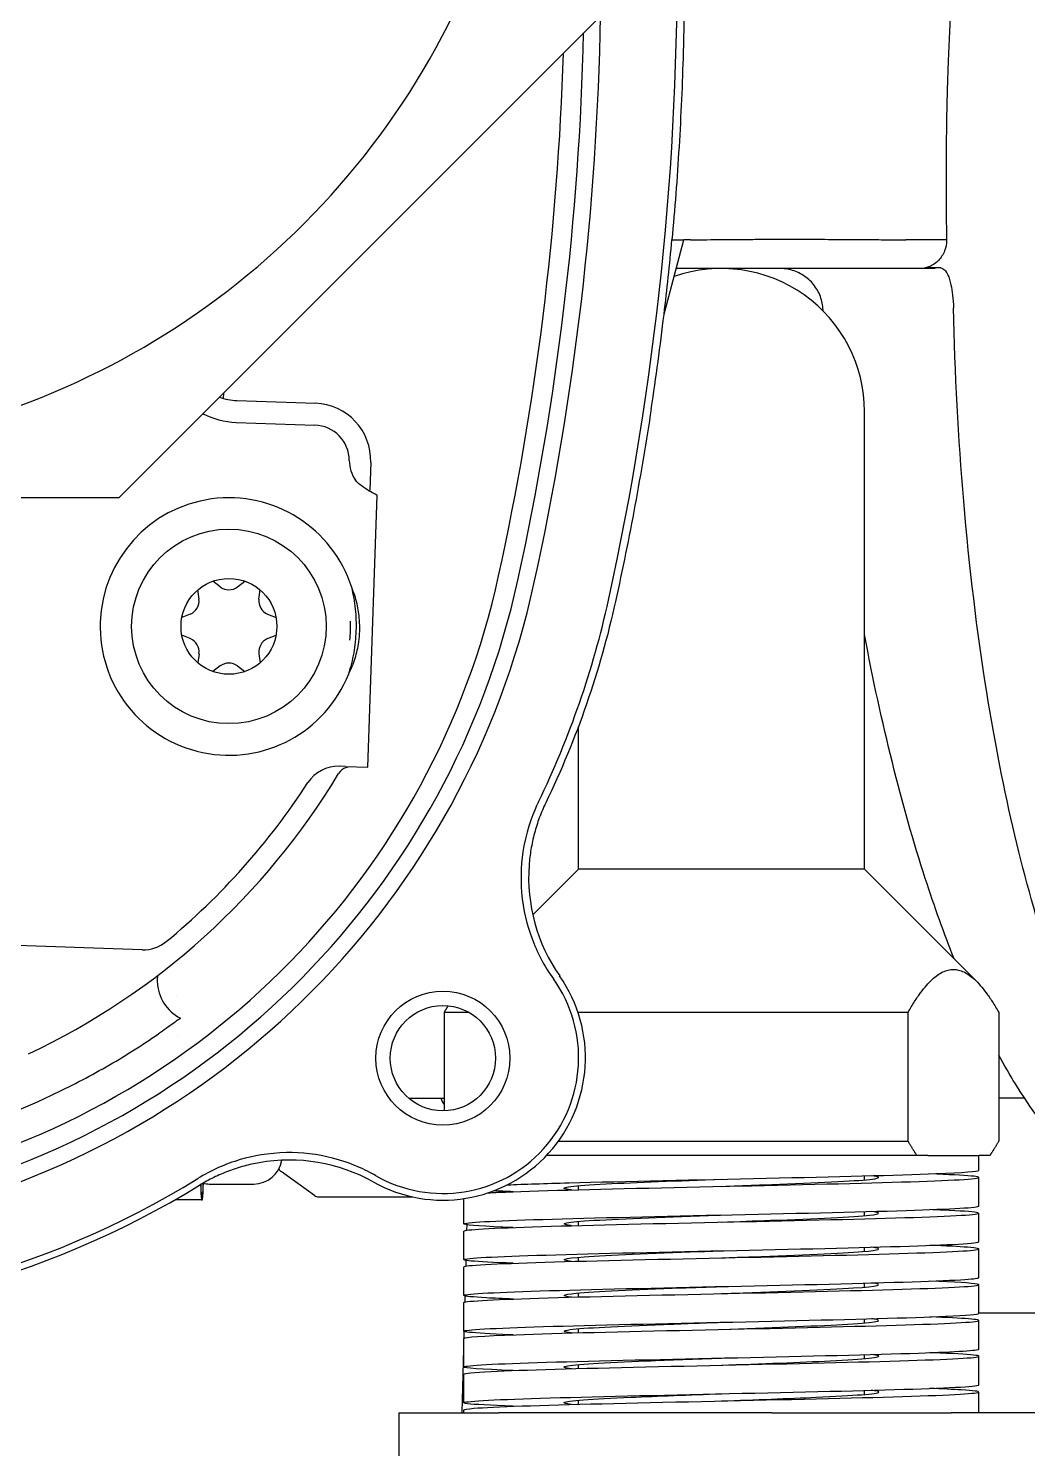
# Model space of a CAD drawing. Header units: millimetres. Extents: x 0 to 7722, y 0 to 5460.
# Drawn here: x 1747.76 to 1782.68, y 3471.73 to 3521.38 of the extents above; entities that cross this region are included whole.
import ezdxf

# ---------------------------------------------------------------- set-up
doc = ezdxf.new("R2010")
doc.units = ezdxf.units.MM
doc.header["$LTSCALE"] = 5
doc.layers.get('0').update_dxf_attribs({"linetype": 'CONTINUOUS'})

msp = doc.modelspace()

# ---------------------------------------------------------------- linework, layer by layer
for p, q in [((1750.931, 3504.983), (1780.931, 3534.983)), ((1769.979, 3511.388), (1770.674, 3513.983)), ((1770.252, 3513.983), (1770.674, 3513.983)), ((1770.896, 3513.983), (1770.674, 3513.983)), ((1779.852, 3513.983), (1778.423, 3513.983)), ((1778.423, 3513.983), (1778.423, 3513.983)), ((1771.197, 3512.983), (1770.406, 3512.983)), ((1777.47, 3512.983), (1771.197, 3512.983)), ((1779.451, 3512.983), (1777.47, 3512.983)), ((1779.649, 3513.003), (1779.093, 3513.003)), ((1769.976, 3511.376), (1769.979, 3511.388)), ((1754.579, 3508.631), (1754.572, 3508.445)), ((1755.048, 3508.37), (1757.796, 3508.274)), ((1776.982, 3491.983), (1776.982, 3507.983)), ((1755.021, 3507.607), (1757.772, 3507.511)), ((1759.725, 3506.206), (1759.691, 3505.238)), ((1735.172, 3504.983), (1750.931, 3504.983)), ((1759.623, 3495.549), (1759.955, 3505.046)), ((1754.468, 3501.859), (1754.213, 3502.054)), ((1755.076, 3501.859), (1755.331, 3502.054)), ((1753.726, 3501.43), (1753.684, 3501.749)), ((1755.818, 3501.43), (1755.86, 3501.749)), ((1753.422, 3500.903), (1753.125, 3500.78)), ((1756.122, 3500.903), (1756.419, 3500.78)), ((1753.422, 3500.047), (1753.125, 3500.17)), ((1756.122, 3500.047), (1756.419, 3500.17)), ((1753.726, 3499.52), (1753.684, 3499.201)), ((1755.818, 3499.52), (1755.86, 3499.201)), ((1754.468, 3499.091), (1754.213, 3498.896)), ((1755.076, 3499.091), (1755.331, 3498.896)), ((1766.982, 3491.983), (1766.982, 3496.966)), ((1758.843, 3495.576), (1758.627, 3495.584)), ((1758.843, 3495.576), (1759.623, 3495.549)), ((1766.982, 3491.983), (1765.389, 3490.39)), ((1776.982, 3491.983), (1766.982, 3491.983)), ((1776.982, 3491.983), (1780.894, 3488.071)), ((1751.742, 3489.17), (1741.019, 3489.544)), ((1752.939, 3487.552), (1752.939, 3487.552)), ((1762.291, 3486.983), (1762.291, 3483.542)), ((1763.156, 3486.983), (1762.291, 3486.983)), ((1778.504, 3486.983), (1766.972, 3486.983)), ((1778.504, 3482.483), (1778.504, 3486.983)), ((1781.673, 3486.983), (1781.673, 3482.483)), ((1752.976, 3486.13), (1752.976, 3486.13)), ((1761.054, 3483.983), (1762.291, 3483.983)), ((1782.575, 3483.983), (1781.673, 3483.983)), ((1766.288, 3482.483), (1778.504, 3482.483)), ((1756.638, 3481.99), (1756.638, 3481.99)), ((1778.813, 3481.983), (1765.874, 3481.983)), ((1779.199, 3481.983), (1778.813, 3481.983)), ((1779.199, 3481.983), (1780.982, 3481.983)), ((1781.364, 3481.983), (1780.982, 3481.983)), ((1780.982, 3481.463), (1780.982, 3481.983)), ((1754.085, 3480.983), (1755.637, 3480.983)), ((1757.762, 3480.58), (1756.596, 3481.416)), ((1776.982, 3481.128), (1776.982, 3481.268)), ((1780.982, 3480.213), (1780.982, 3481.213)), ((1753.817, 3480.533), (1753.843, 3480.533)), ((1757.908, 3480.533), (1761.19, 3480.533)), ((1762.982, 3479.588), (1762.982, 3480.473)), ((1766.982, 3480.783), (1766.982, 3480.924)), ((1753.817, 3480.433), (1752.892, 3480.433)), ((1753.817, 3480.433), (1753.843, 3480.433)), ((1776.982, 3479.878), (1776.982, 3480.018)), ((1780.982, 3478.963), (1780.982, 3479.963)), ((1763.091, 3479.369), (1763.095, 3479.556)), ((1766.982, 3479.533), (1766.982, 3479.674)), ((1762.982, 3478.338), (1762.982, 3479.338)), ((1776.982, 3478.628), (1776.982, 3478.768)), ((1780.982, 3477.713), (1780.982, 3478.713)), ((1762.982, 3477.088), (1762.982, 3478.088)), ((1763.058, 3478.114), (1763.063, 3478.311)), ((1766.982, 3478.283), (1766.982, 3478.424)), ((1776.982, 3477.378), (1776.982, 3477.518)), ((1763.025, 3476.858), (1763.03, 3477.067)), ((1766.982, 3477.033), (1766.982, 3477.174)), ((1780.982, 3476.463), (1780.982, 3477.463)), ((1762.982, 3475.838), (1762.982, 3476.838)), ((1780.982, 3476.483), (1786.738, 3476.483)), ((1776.982, 3476.128), (1776.982, 3476.268)), ((1780.982, 3475.213), (1780.982, 3476.213)), ((1762.982, 3474.588), (1762.982, 3475.588)), ((1762.992, 3475.597), (1762.998, 3475.826)), ((1766.982, 3475.783), (1766.982, 3475.924)), ((1762.923, 3472.983), (1762.982, 3475.221)), ((1776.982, 3474.878), (1776.982, 3475.018)), ((1766.982, 3474.533), (1766.982, 3474.674)), ((1780.982, 3473.963), (1780.982, 3474.963)), ((1762.982, 3473.338), (1762.982, 3474.338)), ((1776.982, 3473.628), (1776.982, 3473.768)), ((1780.982, 3472.983), (1780.982, 3473.713)), ((1762.982, 3472.983), (1762.982, 3473.088)), ((1766.982, 3473.283), (1766.982, 3473.424)), ((1760.71, 3472.983), (1764.206, 3472.983)), ((1760.71, 3472.983), (1760.71, 3454.983)), ((1773.743, 3472.983), (1764.206, 3472.983)), ((1773.743, 3472.983), (1780.016, 3472.983)), ((1806.778, 3472.983), (1780.016, 3472.983))]:
    msp.add_line(p, q)
for centre, radius in [((1754.772, 3500.475), 3.4), ((1754.772, 3500.475), 1.675), ((1762.25, 3485.382), 2.34), ((1762.25, 3485.382), 1.84)]:
    msp.add_circle(centre, radius)
for centre, radius, start, end in [((1737.931, 3533.983), 27.5, 265.9449, 24.9785), ((1667.065, 3523.55), 103.373, 347.62487, 0.51896), ((1667.065, 3523.55), 100.707, 347.62487, 359.00964), ((1667.065, 3523.55), 100.13, 347.62487, 358.66658), ((1667.065, 3523.55), 99.441, 347.62487, 358.24937), ((1667.065, 3523.55), 103.63, 353.26051, 354.70307), ((1771.982, 3507.983), 5, 0, 109.28), ((1755.117, 3510.355), 2.75, 242.7578, 268), ((1757.728, 3506.261), 1.25, 0.5218, 88), ((1760.228, 3506.284), 1.25, 180.5218, 214.099), ((1754.772, 3500.471), 4.5, 17.5718, 338.4282), ((1737.031, 3508.199), 29.077, 218.1467, 347.6249), ((1737.031, 3508.199), 28.5, 218.7717, 347.6249), ((1737.031, 3508.199), 27.811, 219.5115, 347.6249), ((1754.772, 3502.255), 0.5, 232.5, 307.5), ((1753.23, 3501.365), 0.5, 292.5, 7.5), ((1756.314, 3501.365), 0.5, 172.5, 247.5), ((1737.031, 3508.199), 31.743, 334.116, 347.6249), ((1754.772, 3500.475), 4.25, 353.4986, 2.5014), ((1753.23, 3499.585), 0.5, 352.5, 67.5), ((1756.314, 3499.585), 0.5, 112.5, 187.5), ((1754.772, 3498.695), 0.5, 52.5, 127.5), ((1758.583, 3494.334), 1.25, 88, 147.0631), ((1759.035, 3495.073), 0.5, 109.6845, 148.9874), ((1759.035, 3495.073), 0.5, 108.9864, 109.6845), ((1737.034, 3508.299), 25.17, 295.2346, 328.9874), ((1737.034, 3508.295), 24.426, 309.5298, 327.0631), ((1751.785, 3490.419), 1.25, 268, 309.5298), ((1762.25, 3485.396), 4.743, 240.245, 35.5166), ((1762.847, 3484.183), 0.7, 196.6015, 217.4849), ((1737.031, 3508.199), 31.743, 234.3543, 301.6457), ((1755.637, 3481.983), 1, 270, 350.3741), ((1756.742, 3481.619), 0.25, 206.1974, 234.3607), ((1754.085, 3481.983), 1, 257.1708, 270), ((1757.908, 3480.783), 0.25, 234.3607, 270)]:
    msp.add_arc(centre, radius, start, end)
for centre, major_axis, ratio, start_param, end_param in [((1791.053, 3513.983), (-0.682, 37.249), 0.300614, 0.672238, 1.565295), ((1776.515, 3743.114), (5.622, 229.131), 0.024963, 3.142205, 3.142662), ((1791.053, 3513.983), (-0.682, -37.249), 0.300614, 4.717891, 4.718359), ((1667.065, 3523.621), (0, 103.637), 1, 4.561904, 4.593963), ((1755.117, 3510.369), (-1.463, -1.364), 0.999924, 0.472851, 0.78536), ((1757.726, 3506.275), (1.463, 1.364), 0.999924, 5.497825, 7.068545), ((1771.248, 3491.701), (-5.043, -3.259), 0.99905, 5.636506, 6.320449), ((1753.772, 3488.12), (-0.986, -1.147), 0.992108, 5.459132, 6.51801), ((1762.25, 3485.399), (0, 4.98), 1, 2.630655, 5.323396), ((1737.031, 3508.221), (0, 31.996), 1, 2.522183, 3.691242), ((1756.88, 3475.823), (-6, 0), 0.999657, 4.201305, 4.887749), ((1753.817, 3482.333), (0, -1.9), 0.026177, 5.519886, 6.283185), ((1753.817, 3482.333), (0, -1.8), 0.026177, 5.577886, 6.283185), ((1753.843, 3482.333), (0, -1.8), 0.026177, 0, 0.74135), ((1753.843, 3482.333), (0, -1.9), 0.026177, 0, 0.796576)]:
    msp.add_ellipse(centre, major_axis=major_axis, ratio=ratio, start_param=start_param, end_param=end_param)
for points, knots in [([(1770.681, 3524.733), (1770.698, 3523.339), (1770.686, 3521.944), (1770.616, 3519.445), (1770.567, 3518.341), (1770.467, 3516.69), (1770.43, 3516.144), (1770.347, 3515.059), (1770.302, 3514.521), (1770.252, 3513.983)], [-1.076313, -1.076313, -1.076313, -1.076313, -0.658007, -0.658007, -0.326426, -0.326426, -0.161997, -0.161997, 0, 0, 0, 0]), ([(1770.899, 3513.983), (1771.276, 3513.99), (1771.659, 3513.995), (1772.048, 3513.998), (1772.242, 3514), (1772.437, 3514.001), (1772.634, 3514.002), (1772.831, 3514.003), (1773.029, 3514.004), (1773.225, 3514.005), (1773.617, 3514.006), (1774, 3514.007), (1774.377, 3514.007), (1774.753, 3514.007), (1775.123, 3514.006), (1775.47, 3514.005), (1775.817, 3514.004), (1776.145, 3514.002), (1776.452, 3514.001), (1776.606, 3514), (1776.755, 3513.999), (1776.895, 3513.998), (1777.036, 3513.997), (1777.168, 3513.996), (1777.294, 3513.995), (1777.545, 3513.992), (1777.769, 3513.99), (1777.959, 3513.988), (1778.149, 3513.986), (1778.304, 3513.984), (1778.423, 3513.983)], [0, 0, 0, 0, 0.125, 0.125, 0.125, 0.1875, 0.1875, 0.1875, 0.25, 0.25, 0.25, 0.375, 0.375, 0.375, 0.5, 0.5, 0.5, 0.625, 0.625, 0.625, 0.6875, 0.6875, 0.6875, 0.75, 0.75, 0.75, 0.875, 0.875, 0.875, 1, 1, 1, 1]), ([(1779.852, 3513.966), (1779.85, 3513.845), (1779.826, 3513.718), (1779.731, 3513.477), (1779.658, 3513.365), (1779.49, 3513.187), (1779.383, 3513.11), (1779.21, 3513.035), (1779.152, 3513.016), (1779.093, 3513.003)], [0.1524225, 0.1524225, 0.1524225, 0.1524225, 0.1883531, 0.1883531, 0.2260237, 0.2260237, 0.2636943, 0.2636943, 0.2817652, 0.2817652, 0.2817652, 0.2817652]), ([(1775.53, 3511.591), (1775.518, 3511.752), (1775.48, 3511.914), (1775.355, 3512.21), (1775.269, 3512.349), (1775.06, 3512.589), (1774.934, 3512.693), (1774.66, 3512.855), (1774.508, 3512.915), (1774.275, 3512.966), (1774.196, 3512.976), (1774.098, 3512.982), (1774.078, 3512.983), (1774.05, 3512.983), (1774.043, 3512.983), (1774.035, 3512.983), (1774.035, 3512.983), (1774.034, 3512.983), (1774.034, 3512.983), (1774.034, 3512.983), (1774.034, 3512.983), (1774.034, 3512.983)], [0, 0, 0, 0, 0.0485781, 0.0485781, 0.096345, 0.096345, 0.1441413, 0.1441413, 0.1919372, 0.1919372, 0.2156039, 0.2156039, 0.2215803, 0.2215803, 0.2238211, 0.2238211, 0.2239261, 0.2239261, 0.2239636, 0.2239636, 0.2239823, 0.2239823, 0.2239823, 0.2239823]), ([(1779.649, 3513.003), (1779.671, 3513.003), (1779.692, 3512.998), (1779.76, 3512.966), (1779.806, 3512.92), (1779.865, 3512.823), (1779.88, 3512.794), (1779.905, 3512.738), (1779.915, 3512.715), (1779.935, 3512.663), (1779.945, 3512.634), (1779.973, 3512.545), (1779.989, 3512.481), (1780.028, 3512.303), (1780.048, 3512.182), (1780.079, 3511.912), (1780.089, 3511.762), (1780.092, 3511.609)], [0.0000028, 0.0000028, 0.0000028, 0.0000028, 0.0213975, 0.0213975, 0.068817, 0.068817, 0.086698, 0.086698, 0.0987193, 0.0987193, 0.1117666, 0.1117666, 0.1371528, 0.1371528, 0.1779059, 0.1779059, 0.2236614, 0.2236614, 0.2236614, 0.2236614]), ([(1793.333, 3481.733), (1792.769, 3481.152), (1792.19, 3480.734), (1791.165, 3480.295), (1790.722, 3480.202), (1789.833, 3480.205), (1789.387, 3480.303), (1788.266, 3480.794), (1787.598, 3481.316), (1785.666, 3483.52), (1784.478, 3485.825), (1782.567, 3491.491), (1781.819, 3494.654), (1780.914, 3500.305), (1780.644, 3502.541), (1780.26, 3507.057), (1780.141, 3509.318), (1780.092, 3511.609)], [4.061178, 4.061178, 4.061178, 4.061178, 4.650984, 4.650984, 5.092557, 5.092557, 5.537972, 5.537972, 6.22186, 6.22186, 7.578754, 7.578754, 8.775327, 8.775327, 9.496493, 9.496493, 10.183389, 10.183389, 10.183389, 10.183389]), ([(1769.53, 3508.084), (1769.359, 3506.954), (1769.169, 3505.827), (1768.752, 3503.579), (1768.524, 3502.459), (1768.279, 3501.343)], [-0.68603, -0.68603, -0.68603, -0.68603, -0.3430141, -0.3430141, 0, 0, 0, 0]), ([(1759.955, 3505.046), (1759.955, 3505.051), (1759.927, 3505.068), (1759.877, 3505.095), (1759.827, 3505.123), (1759.756, 3505.16), (1759.676, 3505.207), (1759.596, 3505.254), (1759.508, 3505.31), (1759.425, 3505.373), (1759.341, 3505.436), (1759.261, 3505.507), (1759.193, 3505.583)], [-1, -1, -1, -1, -0.75, -0.75, -0.75, -0.5, -0.5, -0.5, -0.25, -0.25, -0.25, 0, 0, 0, 0]), ([(1758.957, 3498.817), (1759.037, 3499.055), (1759.1, 3499.302), (1759.144, 3499.553), (1759.187, 3499.804), (1759.213, 3500.06), (1759.222, 3500.316), (1759.23, 3500.572), (1759.223, 3500.828), (1759.197, 3501.082), (1759.171, 3501.335), (1759.126, 3501.586), (1759.062, 3501.83)], [-1, -1, -1, -1, -0.75, -0.75, -0.75, -0.5, -0.5, -0.5, -0.25, -0.25, -0.25, 0, 0, 0, 0]), ([(1758.957, 3498.817), (1759.046, 3498.992), (1759.122, 3499.175), (1759.24, 3499.55), (1759.281, 3499.738), (1759.325, 3500.056), (1759.336, 3500.184), (1759.345, 3500.44), (1759.343, 3500.568), (1759.321, 3500.888), (1759.293, 3501.078), (1759.202, 3501.46), (1759.139, 3501.648), (1759.062, 3501.83)], [-0.3127509, -0.3127509, -0.3127509, -0.3127509, -0.2535479, -0.2535479, -0.1950636, -0.1950636, -0.1563755, -0.1563755, -0.1176873, -0.1176873, -0.0592031, -0.0592031, 0, 0, 0, 0]), ([(1768.279, 3501.343), (1768.011, 3500.128), (1767.673, 3498.929), (1766.859, 3496.577), (1766.384, 3495.426), (1765.842, 3494.306)], [-0.7467995, -0.7467995, -0.7467995, -0.7467995, -0.3733947, -0.3733947, 0, 0, 0, 0]), ([(1780.116, 3488.849), (1779.763, 3489.734), (1779.426, 3490.674), (1778.286, 3494.194), (1777.564, 3497.1), (1776.982, 3500.19)], [2.39091, 2.39091, 2.39091, 2.39091, 2.78704, 2.78704, 3.803004, 3.803004, 3.803004, 3.803004]), ([(1758.872, 3495.546), (1758.895, 3495.554), (1758.913, 3495.561), (1758.931, 3495.569), (1758.936, 3495.571), (1758.94, 3495.573)], [-0.01486304, -0.01486304, -0.01486304, -0.01486304, -0.00779153, -0.00779153, -0.00446582, -0.00446582, -0.00446582, -0.00446582]), ([(1765.59, 3494.341), (1765.424, 3493.999), (1765.209, 3493.48), (1764.982, 3492.263), (1764.955, 3491.719), (1765.053, 3490.551), (1765.194, 3490.02), (1765.54, 3489.077), (1765.796, 3488.593), (1766.111, 3488.152)], [0, 0, 0, 0, 0.1140069, 0.1140069, 0.2036679, 0.2036679, 0.3074058, 0.3074058, 0.4302467, 0.4302467, 0.4302467, 0.4302467]), ([(1765.842, 3494.306), (1765.76, 3494.134), (1765.685, 3493.959), (1765.554, 3493.606), (1765.498, 3493.428), (1765.399, 3493.06), (1765.358, 3492.869), (1765.296, 3492.498), (1765.275, 3492.317), (1765.261, 3492.136)], [0, 0, 0, 0, 0.0571431, 0.0571431, 0.1130471, 0.1130471, 0.1715396, 0.1715396, 0.2261003, 0.2261003, 0.2261003, 0.2261003]), ([(1720.26, 3487.347), (1720.824, 3486.9), (1721.406, 3486.475), (1722, 3486.077), (1722.593, 3485.678), (1723.2, 3485.305), (1723.82, 3484.957), (1725.06, 3484.261), (1726.352, 3483.663), (1727.697, 3483.167), (1728.369, 3482.919), (1729.057, 3482.696), (1729.749, 3482.502), (1730.442, 3482.308), (1731.141, 3482.141), (1731.846, 3482.003), (1732.552, 3481.865), (1733.266, 3481.754), (1733.979, 3481.673), (1734.692, 3481.591), (1735.404, 3481.539), (1736.115, 3481.515), (1737.538, 3481.466), (1738.958, 3481.529), (1740.376, 3481.705), (1741.086, 3481.794), (1741.797, 3481.911), (1742.501, 3482.056), (1743.205, 3482.202), (1743.9, 3482.375), (1744.584, 3482.574), (1745.953, 3482.972), (1747.282, 3483.476), (1748.572, 3484.085), (1749.217, 3484.389), (1749.852, 3484.72), (1750.477, 3485.079), (1751.101, 3485.437), (1751.712, 3485.821), (1752.306, 3486.228)], [0, 0, 0, 0, 0.0625, 0.0625, 0.0625, 0.125, 0.125, 0.125, 0.25, 0.25, 0.25, 0.3125, 0.3125, 0.3125, 0.375, 0.375, 0.375, 0.4375, 0.4375, 0.4375, 0.5, 0.5, 0.5, 0.625, 0.625, 0.625, 0.6875, 0.6875, 0.6875, 0.75, 0.75, 0.75, 0.875, 0.875, 0.875, 0.9375, 0.9375, 0.9375, 1, 1, 1, 1]), ([(1753.05, 3486.756), (1753.037, 3486.747), (1753.01, 3486.727), (1752.926, 3486.666), (1752.873, 3486.627), (1752.741, 3486.532), (1752.664, 3486.477), (1752.493, 3486.357), (1752.4, 3486.292), (1752.306, 3486.228)], [-0.1320529, -0.1320529, -0.1320529, -0.1320529, -0.0975526, -0.0975526, -0.0660517, -0.0660517, -0.0339573, -0.0339573, 0, 0, 0, 0]), ([(1753.05, 3486.756), (1753.054, 3486.76), (1753.059, 3486.763), (1753.068, 3486.77), (1753.073, 3486.774), (1753.078, 3486.777)], [-0.02567344, -0.02567344, -0.02567344, -0.02567344, -0.01283685, -0.01283685, -0.00000139, -0.00000139, -0.00000139, -0.00000139]), ([(1788.302, 3479.983), (1787.196, 3479.984), (1786.117, 3480.411), (1784.103, 3481.898), (1783.144, 3483.045), (1782.058, 3484.804), (1781.864, 3485.139), (1781.673, 3485.49)], [0.000615, 0.000615, 0.000615, 0.000615, 0.771628, 0.771628, 1.645416, 1.645416, 1.838924, 1.838924, 1.838924, 1.838924]), ([(1759.896, 3481.278), (1759.566, 3481.466), (1759.063, 3481.716), (1757.864, 3482.024), (1757.322, 3482.088), (1756.15, 3482.069), (1755.611, 3481.964), (1754.647, 3481.683), (1754.147, 3481.46), (1753.685, 3481.175)], [0, 0, 0, 0, 0.1140069, 0.1140069, 0.2036679, 0.2036679, 0.3074058, 0.3074058, 0.4302467, 0.4302467, 0.4302467, 0.4302467]), ([(1755.833, 3481.729), (1755.656, 3481.698), (1755.48, 3481.658), (1755.119, 3481.56), (1754.935, 3481.501), (1754.581, 3481.367), (1754.41, 3481.293), (1754.073, 3481.128), (1753.907, 3481.037), (1753.745, 3480.937)], [0, 0, 0, 0, 0.0541148, 0.0541148, 0.1121034, 0.1121034, 0.1677759, 0.1677759, 0.2247036, 0.2247036, 0.2247036, 0.2247036]), ([(1764.507, 3480.955), (1765.086, 3480.978), (1765.814, 3481.002), (1766.657, 3481.025), (1768.612, 3481.078), (1771.164, 3481.132), (1773.552, 3481.185), (1775.94, 3481.239), (1778.132, 3481.293), (1779.475, 3481.346), (1780.451, 3481.385), (1780.969, 3481.424), (1780.976, 3481.463)], [59.013924, 59.013924, 59.013924, 59.013924, 59.3626, 59.3626, 59.3626, 60.171026, 60.171026, 60.171026, 60.979453, 60.979453, 60.979453, 61.566489, 61.566489, 61.566489, 61.566489]), ([(1763.83, 3480.675), (1764.007, 3480.684), (1764.211, 3480.694), (1764.441, 3480.703), (1765.765, 3480.757), (1767.944, 3480.81), (1770.327, 3480.864), (1772.711, 3480.917), (1775.268, 3480.971), (1777.237, 3481.025), (1779.206, 3481.078), (1780.56, 3481.132), (1780.895, 3481.185), (1781.214, 3481.236), (1780.611, 3481.287), (1779.263, 3481.338)], [52.578459, 52.578459, 52.578459, 52.578459, 52.719199, 52.719199, 52.719199, 53.527625, 53.527625, 53.527625, 54.336052, 54.336052, 54.336052, 55.144478, 55.144478, 55.144478, 55.911623, 55.911623, 55.911623, 55.911623]), ([(1766.742, 3480.777), (1766.663, 3480.786), (1766.601, 3480.796), (1766.558, 3480.805), (1766.28, 3480.866), (1766.809, 3480.926), (1767.949, 3480.987), (1768.975, 3481.041), (1770.475, 3481.096), (1771.982, 3481.151)], [58.117336, 58.117336, 58.117336, 58.117336, 58.258146, 58.258146, 58.258146, 59.172492, 59.172492, 59.172492, 59.995693, 59.995693, 59.995693, 59.995693]), ([(1771.982, 3480.901), (1772.776, 3480.929), (1773.571, 3480.958), (1774.292, 3480.987), (1775.813, 3481.047), (1776.975, 3481.108), (1777.346, 3481.169), (1777.561, 3481.204), (1777.507, 3481.239), (1777.215, 3481.274)], [53.712508, 53.712508, 53.712508, 53.712508, 54.145944, 54.145944, 54.145944, 55.06029, 55.06029, 55.06029, 55.590865, 55.590865, 55.590865, 55.590865]), ([(1764.707, 3479.463), (1763.701, 3479.501), (1763.09, 3479.539), (1762.996, 3479.577), (1762.862, 3479.631), (1763.759, 3479.684), (1765.418, 3479.738), (1767.077, 3479.792), (1769.477, 3479.845), (1771.902, 3479.899), (1774.327, 3479.952), (1776.745, 3480.006), (1778.435, 3480.06), (1780.048, 3480.111), (1780.978, 3480.162), (1780.982, 3480.213)], [51.513393, 51.513393, 51.513393, 51.513393, 52.086762, 52.086762, 52.086762, 52.895189, 52.895189, 52.895189, 53.703615, 53.703615, 53.703615, 54.512042, 54.512042, 54.512042, 55.283304, 55.283304, 55.283304, 55.283304]), ([(1762.992, 3479.338), (1762.991, 3479.364), (1763.217, 3479.39), (1763.669, 3479.416), (1764.598, 3479.47), (1766.473, 3479.524), (1768.735, 3479.577), (1770.997, 3479.631), (1773.615, 3479.684), (1775.81, 3479.738), (1778.005, 3479.792), (1779.746, 3479.845), (1780.516, 3479.899), (1781.286, 3479.952), (1781.074, 3480.006), (1779.942, 3480.06), (1779.742, 3480.069), (1779.514, 3480.079), (1779.261, 3480.088)], [45.858526, 45.858526, 45.858526, 45.858526, 46.251788, 46.251788, 46.251788, 47.060214, 47.060214, 47.060214, 47.868641, 47.868641, 47.868641, 48.677067, 48.677067, 48.677067, 49.485493, 49.485493, 49.485493, 49.628437, 49.628437, 49.628437, 49.628437]), ([(1771.983, 3479.651), (1772.562, 3479.672), (1773.141, 3479.693), (1773.692, 3479.714), (1775.285, 3479.774), (1776.607, 3479.835), (1777.167, 3479.895), (1777.563, 3479.938), (1777.57, 3479.981), (1777.217, 3480.024)], [47.429322, 47.429322, 47.429322, 47.429322, 47.745524, 47.745524, 47.745524, 48.65987, 48.65987, 48.65987, 49.30768, 49.30768, 49.30768, 49.30768]), ([(1766.74, 3479.527), (1766.727, 3479.528), (1766.714, 3479.53), (1766.702, 3479.532), (1766.233, 3479.592), (1766.551, 3479.653), (1767.539, 3479.714), (1768.527, 3479.774), (1770.163, 3479.835), (1771.838, 3479.895), (1771.886, 3479.897), (1771.934, 3479.899), (1771.982, 3479.901)], [51.83415, 51.83415, 51.83415, 51.83415, 51.857726, 51.857726, 51.857726, 52.772072, 52.772072, 52.772072, 53.686418, 53.686418, 53.686418, 53.712508, 53.712508, 53.712508, 53.712508]), ([(1764.709, 3478.213), (1764.022, 3478.239), (1763.515, 3478.265), (1763.238, 3478.291), (1762.664, 3478.344), (1763.094, 3478.398), (1764.401, 3478.451), (1765.708, 3478.505), (1767.874, 3478.559), (1770.255, 3478.612), (1772.635, 3478.666), (1775.196, 3478.719), (1777.177, 3478.773), (1779.157, 3478.827), (1780.529, 3478.88), (1780.885, 3478.934), (1780.949, 3478.944), (1780.98, 3478.953), (1780.979, 3478.963)], [45.230208, 45.230208, 45.230208, 45.230208, 45.619351, 45.619351, 45.619351, 46.427778, 46.427778, 46.427778, 47.236204, 47.236204, 47.236204, 48.044631, 48.044631, 48.044631, 48.853057, 48.853057, 48.853057, 49.000119, 49.000119, 49.000119, 49.000119]), ([(1762.988, 3478.088), (1762.985, 3478.102), (1763.048, 3478.116), (1763.178, 3478.13), (1763.681, 3478.183), (1765.189, 3478.237), (1767.252, 3478.291), (1769.316, 3478.344), (1771.906, 3478.398), (1774.253, 3478.451), (1776.6, 3478.505), (1778.67, 3478.559), (1779.849, 3478.612), (1781.027, 3478.666), (1781.296, 3478.719), (1780.577, 3478.773), (1780.286, 3478.795), (1779.834, 3478.816), (1779.256, 3478.838)], [39.575341, 39.575341, 39.575341, 39.575341, 39.784377, 39.784377, 39.784377, 40.592803, 40.592803, 40.592803, 41.40123, 41.40123, 41.40123, 42.209656, 42.209656, 42.209656, 43.018082, 43.018082, 43.018082, 43.345252, 43.345252, 43.345252, 43.345252]), ([(1766.741, 3478.277), (1766.293, 3478.331), (1766.452, 3478.386), (1767.19, 3478.44), (1768.013, 3478.501), (1769.537, 3478.561), (1771.196, 3478.622), (1771.456, 3478.632), (1771.719, 3478.641), (1771.981, 3478.651)], [45.550965, 45.550965, 45.550965, 45.550965, 46.371652, 46.371652, 46.371652, 47.285998, 47.285998, 47.285998, 47.429322, 47.429322, 47.429322, 47.429322]), ([(1771.983, 3478.401), (1772.347, 3478.414), (1772.711, 3478.427), (1773.069, 3478.44), (1774.712, 3478.501), (1776.176, 3478.561), (1776.916, 3478.622), (1777.536, 3478.673), (1777.637, 3478.724), (1777.221, 3478.774)], [41.146137, 41.146137, 41.146137, 41.146137, 41.345104, 41.345104, 41.345104, 42.25945, 42.25945, 42.25945, 43.024495, 43.024495, 43.024495, 43.024495]), ([(1764.705, 3476.963), (1764.342, 3476.977), (1764.029, 3476.99), (1763.777, 3477.004), (1762.78, 3477.057), (1762.73, 3477.111), (1763.641, 3477.165), (1764.552, 3477.218), (1766.411, 3477.272), (1768.666, 3477.326), (1770.921, 3477.379), (1773.539, 3477.433), (1775.743, 3477.486), (1777.946, 3477.54), (1779.704, 3477.594), (1780.493, 3477.647), (1780.816, 3477.669), (1780.975, 3477.691), (1780.973, 3477.713)], [38.947022, 38.947022, 38.947022, 38.947022, 39.15194, 39.15194, 39.15194, 39.960367, 39.960367, 39.960367, 40.768793, 40.768793, 40.768793, 41.577219, 41.577219, 41.577219, 42.385646, 42.385646, 42.385646, 42.716933, 42.716933, 42.716933, 42.716933]), ([(1762.982, 3476.838), (1762.982, 3476.84), (1762.983, 3476.841), (1762.985, 3476.843), (1763.045, 3476.897), (1764.135, 3476.95), (1765.93, 3477.004), (1767.725, 3477.057), (1770.2, 3477.111), (1772.619, 3477.165), (1775.038, 3477.218), (1777.368, 3477.272), (1778.915, 3477.326), (1780.461, 3477.379), (1781.203, 3477.433), (1780.92, 3477.486), (1780.742, 3477.52), (1780.154, 3477.554), (1779.256, 3477.588)], [33.292155, 33.292155, 33.292155, 33.292155, 33.316966, 33.316966, 33.316966, 34.125392, 34.125392, 34.125392, 34.933818, 34.933818, 34.933818, 35.742245, 35.742245, 35.742245, 36.550671, 36.550671, 36.550671, 37.062067, 37.062067, 37.062067, 37.062067]), ([(1771.982, 3477.151), (1772.132, 3477.156), (1772.282, 3477.161), (1772.431, 3477.167), (1774.102, 3477.228), (1775.687, 3477.288), (1776.598, 3477.349), (1777.478, 3477.407), (1777.71, 3477.466), (1777.224, 3477.524)], [34.862952, 34.862952, 34.862952, 34.862952, 34.944684, 34.944684, 34.944684, 35.85903, 35.85903, 35.85903, 36.741309, 36.741309, 36.741309, 36.741309]), ([(1766.745, 3477.027), (1766.362, 3477.074), (1766.41, 3477.12), (1766.907, 3477.167), (1767.554, 3477.228), (1768.945, 3477.288), (1770.565, 3477.349), (1771.027, 3477.366), (1771.504, 3477.383), (1771.981, 3477.401)], [39.26778, 39.26778, 39.26778, 39.26778, 39.971232, 39.971232, 39.971232, 40.885578, 40.885578, 40.885578, 41.146137, 41.146137, 41.146137, 41.146137]), ([(1764.701, 3475.713), (1764.664, 3475.714), (1764.628, 3475.716), (1764.593, 3475.717), (1763.208, 3475.771), (1762.679, 3475.824), (1763.163, 3475.878), (1763.647, 3475.932), (1765.136, 3475.985), (1767.189, 3476.039), (1769.242, 3476.092), (1771.829, 3476.146), (1774.181, 3476.2), (1776.533, 3476.253), (1778.617, 3476.307), (1779.812, 3476.361), (1780.575, 3476.395), (1780.969, 3476.429), (1780.974, 3476.463)], [32.663837, 32.663837, 32.663837, 32.663837, 32.684529, 32.684529, 32.684529, 33.492956, 33.492956, 33.492956, 34.301382, 34.301382, 34.301382, 35.109808, 35.109808, 35.109808, 35.918235, 35.918235, 35.918235, 36.433748, 36.433748, 36.433748, 36.433748]), ([(1762.986, 3475.588), (1762.994, 3475.631), (1763.635, 3475.674), (1764.812, 3475.717), (1766.278, 3475.771), (1768.554, 3475.824), (1770.964, 3475.878), (1773.374, 3475.932), (1775.883, 3475.985), (1777.746, 3476.039), (1779.609, 3476.092), (1780.798, 3476.146), (1780.962, 3476.2), (1781.102, 3476.246), (1780.48, 3476.292), (1779.261, 3476.338)], [27.00897, 27.00897, 27.00897, 27.00897, 27.657981, 27.657981, 27.657981, 28.466407, 28.466407, 28.466407, 29.274834, 29.274834, 29.274834, 30.08326, 30.08326, 30.08326, 30.778881, 30.778881, 30.778881, 30.778881]), ([(1766.748, 3475.777), (1766.427, 3475.816), (1766.398, 3475.855), (1766.694, 3475.894), (1767.155, 3475.954), (1768.395, 3476.015), (1769.953, 3476.075), (1770.597, 3476.101), (1771.289, 3476.126), (1771.981, 3476.151)], [32.984594, 32.984594, 32.984594, 32.984594, 33.570812, 33.570812, 33.570812, 34.485158, 34.485158, 34.485158, 34.862952, 34.862952, 34.862952, 34.862952]), ([(1771.982, 3475.901), (1773.592, 3475.959), (1775.189, 3476.017), (1776.217, 3476.075), (1777.286, 3476.136), (1777.716, 3476.197), (1777.346, 3476.257), (1777.312, 3476.263), (1777.271, 3476.269), (1777.223, 3476.274)], [28.579767, 28.579767, 28.579767, 28.579767, 29.45861, 29.45861, 29.45861, 30.372955, 30.372955, 30.372955, 30.458124, 30.458124, 30.458124, 30.458124]), ([(1764.705, 3474.463), (1763.575, 3474.506), (1762.951, 3474.549), (1762.983, 3474.591), (1763.023, 3474.645), (1764.093, 3474.699), (1765.875, 3474.752), (1767.656, 3474.806), (1770.125, 3474.859), (1772.545, 3474.913), (1774.966, 3474.967), (1777.305, 3475.02), (1778.867, 3475.074), (1780.219, 3475.12), (1780.972, 3475.167), (1780.98, 3475.213)], [26.380652, 26.380652, 26.380652, 26.380652, 27.025545, 27.025545, 27.025545, 27.833971, 27.833971, 27.833971, 28.642397, 28.642397, 28.642397, 29.450824, 29.450824, 29.450824, 30.150563, 30.150563, 30.150563, 30.150563]), ([(1762.991, 3474.338), (1762.994, 3474.369), (1763.312, 3474.4), (1763.937, 3474.431), (1765.024, 3474.484), (1767.024, 3474.538), (1769.343, 3474.591), (1771.662, 3474.645), (1774.266, 3474.699), (1776.382, 3474.752), (1778.498, 3474.806), (1780.095, 3474.859), (1780.699, 3474.913), (1781.302, 3474.967), (1780.904, 3475.02), (1779.622, 3475.074), (1779.509, 3475.079), (1779.389, 3475.083), (1779.262, 3475.088)], [20.725785, 20.725785, 20.725785, 20.725785, 21.19057, 21.19057, 21.19057, 21.998996, 21.998996, 21.998996, 22.807423, 22.807423, 22.807423, 23.615849, 23.615849, 23.615849, 24.424276, 24.424276, 24.424276, 24.495696, 24.495696, 24.495696, 24.495696]), ([(1771.981, 3474.651), (1773.375, 3474.701), (1774.767, 3474.752), (1775.777, 3474.802), (1776.991, 3474.863), (1777.628, 3474.923), (1777.452, 3474.984), (1777.413, 3474.997), (1777.334, 3475.011), (1777.22, 3475.024)], [22.296581, 22.296581, 22.296581, 22.296581, 23.05819, 23.05819, 23.05819, 23.972535, 23.972535, 23.972535, 24.174939, 24.174939, 24.174939, 24.174939]), ([(1766.749, 3474.527), (1766.49, 3474.558), (1766.415, 3474.589), (1766.553, 3474.62), (1766.823, 3474.681), (1767.894, 3474.741), (1769.369, 3474.802), (1770.168, 3474.835), (1771.075, 3474.868), (1771.982, 3474.901)], [26.701409, 26.701409, 26.701409, 26.701409, 27.170392, 27.170392, 27.170392, 28.084738, 28.084738, 28.084738, 28.579767, 28.579767, 28.579767, 28.579767]), ([(1764.709, 3473.213), (1763.898, 3473.244), (1763.339, 3473.274), (1763.108, 3473.305), (1762.703, 3473.358), (1763.317, 3473.412), (1764.767, 3473.466), (1766.217, 3473.519), (1768.483, 3473.573), (1770.89, 3473.626), (1773.298, 3473.68), (1775.813, 3473.734), (1777.689, 3473.787), (1779.564, 3473.841), (1780.773, 3473.894), (1780.956, 3473.948), (1780.973, 3473.953), (1780.981, 3473.958), (1780.981, 3473.963)], [20.097466, 20.097466, 20.097466, 20.097466, 20.558134, 20.558134, 20.558134, 21.36656, 21.36656, 21.36656, 22.174986, 22.174986, 22.174986, 22.983413, 22.983413, 22.983413, 23.791839, 23.791839, 23.791839, 23.867378, 23.867378, 23.867378, 23.867378]), ([(1762.99, 3473.088), (1762.988, 3473.107), (1763.101, 3473.125), (1763.334, 3473.144), (1764.005, 3473.198), (1765.662, 3473.251), (1767.811, 3473.305), (1769.961, 3473.358), (1772.572, 3473.412), (1774.869, 3473.466), (1777.167, 3473.519), (1779.117, 3473.573), (1780.141, 3473.626), (1781.165, 3473.68), (1781.247, 3473.734), (1780.364, 3473.787), (1780.085, 3473.804), (1779.71, 3473.821), (1779.258, 3473.838)], [14.4426, 14.4426, 14.4426, 14.4426, 14.723159, 14.723159, 14.723159, 15.531585, 15.531585, 15.531585, 16.340012, 16.340012, 16.340012, 17.148438, 17.148438, 17.148438, 17.956864, 17.956864, 17.956864, 18.212511, 18.212511, 18.212511, 18.212511]), ([(1766.748, 3473.277), (1766.551, 3473.3), (1766.459, 3473.324), (1766.487, 3473.347), (1766.561, 3473.408), (1767.449, 3473.468), (1768.821, 3473.529), (1769.74, 3473.569), (1770.861, 3473.61), (1771.983, 3473.651)], [20.418224, 20.418224, 20.418224, 20.418224, 20.769972, 20.769972, 20.769972, 21.684318, 21.684318, 21.684318, 22.296581, 22.296581, 22.296581, 22.296581]), ([(1771.981, 3473.401), (1773.161, 3473.443), (1774.341, 3473.486), (1775.286, 3473.529), (1776.626, 3473.589), (1777.461, 3473.65), (1777.482, 3473.711), (1777.489, 3473.732), (1777.396, 3473.753), (1777.216, 3473.774)], [16.013396, 16.013396, 16.013396, 16.013396, 16.65777, 16.65777, 16.65777, 17.572115, 17.572115, 17.572115, 17.891753, 17.891753, 17.891753, 17.891753])]:
    msp.add_open_spline(points, degree=3, knots=knots)
for points in [[(1775.53, 3511.591), (1775.53, 3511.591), (1775.53, 3511.591), (1775.53, 3511.591)], [(1775.536, 3511.5), (1775.534, 3511.53), (1775.532, 3511.56), (1775.53, 3511.591)], [(1759.69, 3505.199), (1759.69, 3505.212), (1759.691, 3505.225), (1759.691, 3505.238)], [(1752.275, 3488.268), (1752.268, 3488.198), (1752.265, 3488.128), (1752.267, 3488.059)], [(1764.701, 3480.713), (1764.447, 3480.723), (1764.22, 3480.732), (1764.02, 3480.742)]]:
    msp.add_open_spline(points, degree=3)
for points, weights in [([(1778.504, 3486.983), (1780.089, 3489.758), (1781.673, 3486.983)], [1, 1.17647058824, 1]), ([(1762.427, 3487.213), (1762.36, 3487.103), (1762.291, 3486.983)], [1.0125960698, 1.00654043991, 1]), ([(1778.813, 3481.983), (1778.663, 3482.206), (1778.504, 3482.483)], [1, 1.00138486585, 1]), ([(1781.673, 3482.483), (1781.515, 3482.206), (1781.364, 3481.983)], [1, 1.00138486585, 1])]:
    msp.add_rational_spline(points, weights, degree=2)

doc.saveas('drawing.dxf')
